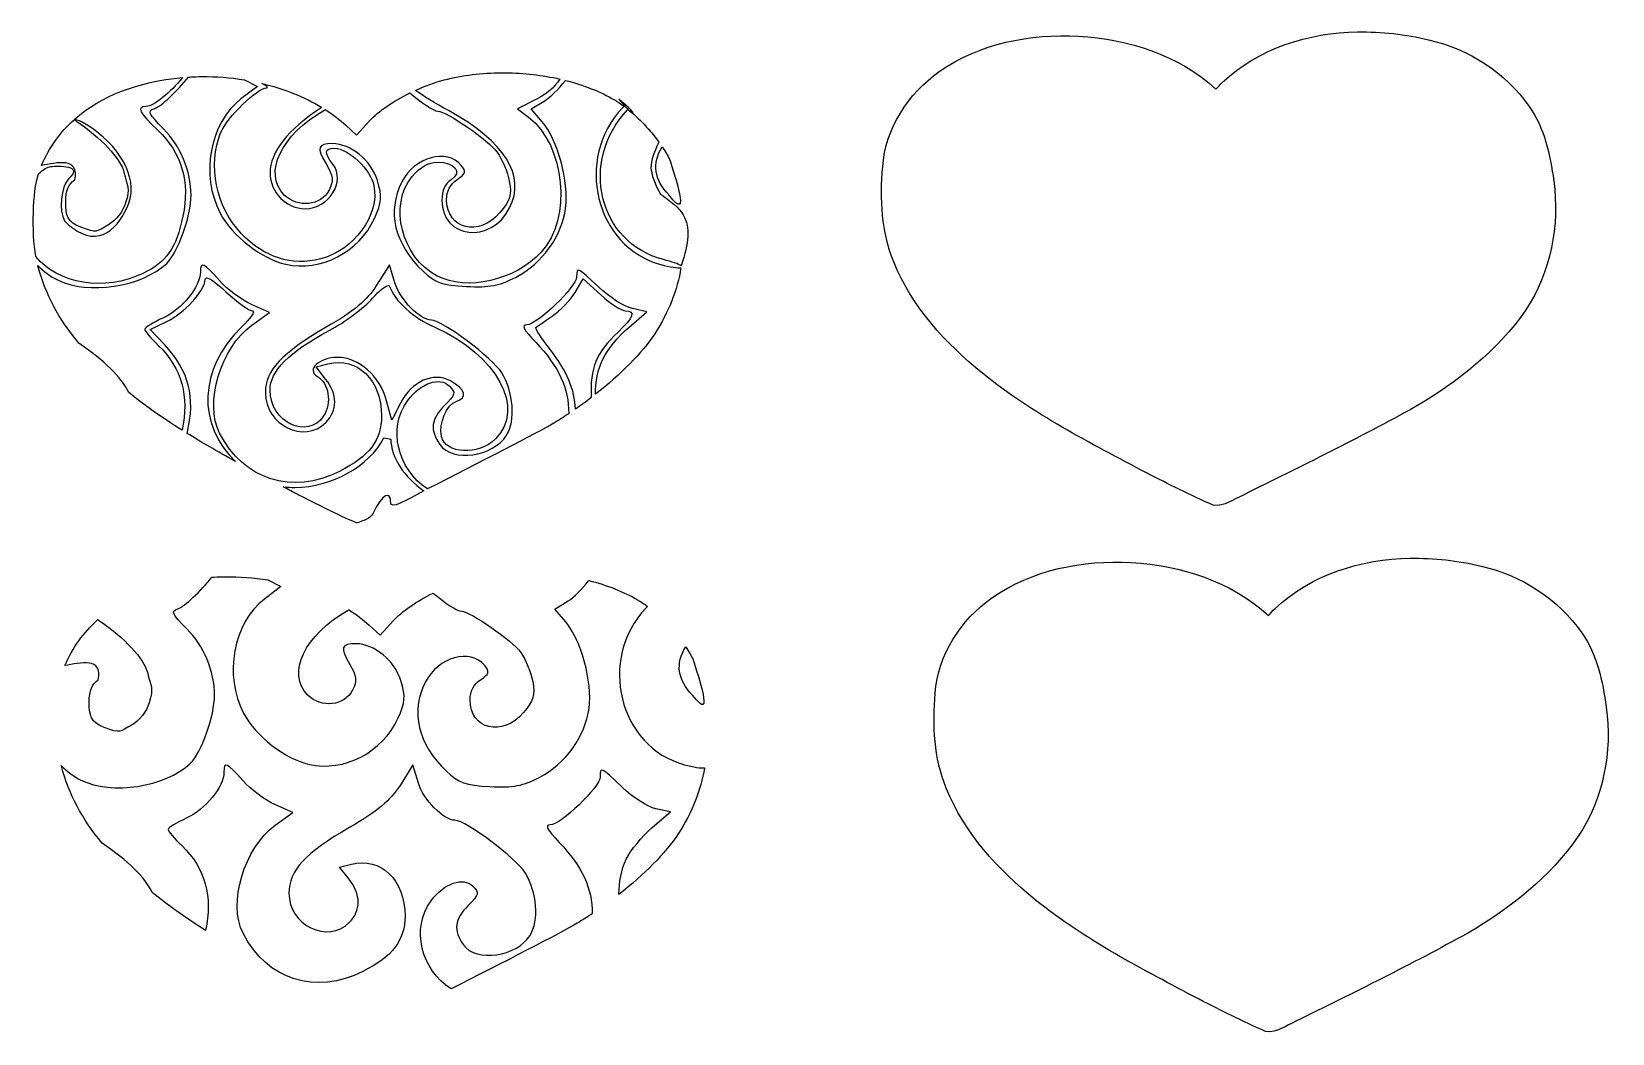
# Model space of a CAD drawing. Header units: centimetres. Extents: x -14.6 to 48.7, y -26.6 to 13.5.
import ezdxf

# ---------------------------------------------------------------- set-up
doc = ezdxf.new("R2010")
doc.units = ezdxf.units.CM
doc.header["$MEASUREMENT"] = 0
doc.layers.add('Layer 1', color=7, linetype='Continuous')

msp = doc.modelspace()

# ---------------------------------------------------------------- linework, layer by layer
at = {"layer": 'Layer 1', "color": 11}
for points in [[(38.51281, 13.46411), (36.55079, 13.44014), (34.53889, 12.80888), (33.09877, 11.44584), (33.09877, 11.44584), (33.00855, 11.35676), (32.92006, 11.26664), (32.83502, 11.17382), (32.83502, 11.17382), (31.34822, 12.53718), (29.32476, 13.18008), (27.33508, 13.29595), (27.33508, 13.29595), (25.39167, 13.40027), (23.36459, 13.00138), (21.75074, 11.8784), (21.75074, 11.8784), (20.51391, 10.99501), (19.58733, 9.60144), (19.48514, 8.05917), (19.48514, 8.05917), (19.37079, 6.78189), (19.43083, 5.45575), (19.92437, 4.2594), (19.92437, 4.2594), (20.64229, 2.45471), (22.00588, 0.99493), (23.49301, -0.21629), (23.49301, -0.21629), (25.49422, -1.82905), (27.79359, -3.00637), (30.06003, -4.19959), (30.06003, -4.19959), (30.93821, -4.64637), (31.81545, -5.10208), (32.72174, -5.48501), (32.72174, -5.48501), (33.1713, -5.56579), (33.54667, -5.24516), (33.93783, -5.0835), (33.93783, -5.0835), (36.2504, -3.93845), (38.57047, -2.79748), (40.82588, -1.54971), (40.82588, -1.54971), (42.52805, -0.55462), (44.12927, 0.69447), (45.25141, 2.3326), (45.25141, 2.3326), (46.25604, 3.83531), (46.61784, 5.71493), (46.37432, 7.50004), (46.37432, 7.50004), (46.22462, 8.53865), (46.00798, 9.61153), (45.39019, 10.48326), (45.39019, 10.48326), (44.43957, 11.82647), (42.97317, 12.79282), (41.36107, 13.1468), (41.36107, 13.1468), (40.43098, 13.38025), (39.47152, 13.47593), (38.51281, 13.46411)], [(40.61834, -7.61684), (38.65632, -7.64082), (36.64442, -8.27207), (35.20431, -9.63511), (35.20431, -9.63511), (35.11408, -9.72419), (35.02559, -9.81431), (34.94055, -9.90714), (34.94055, -9.90714), (33.45376, -8.54377), (31.43029, -7.90088), (29.44061, -7.785), (29.44061, -7.785), (27.4972, -7.68068), (25.47012, -8.07958), (23.85628, -9.20256), (23.85628, -9.20256), (22.61944, -10.08595), (21.69287, -11.47951), (21.59067, -13.02178), (21.59067, -13.02178), (21.47632, -14.29907), (21.53636, -15.6252), (22.0299, -16.82156), (22.0299, -16.82156), (22.74783, -18.62624), (24.11142, -20.08603), (25.59854, -21.29724), (25.59854, -21.29724), (27.59975, -22.91001), (29.89912, -24.08732), (32.16556, -25.28054), (32.16556, -25.28054), (33.04374, -25.72732), (33.92099, -26.18303), (34.82728, -26.56597), (34.82728, -26.56597), (35.27683, -26.64674), (35.6522, -26.32611), (36.04337, -26.16445), (36.04337, -26.16445), (38.35593, -25.0194), (40.676, -23.87843), (42.93142, -22.63067), (42.93142, -22.63067), (44.63358, -21.63557), (46.23481, -20.38648), (47.35695, -18.74835), (47.35695, -18.74835), (48.36157, -17.24564), (48.72338, -15.36602), (48.47985, -13.58091), (48.47985, -13.58091), (48.33016, -12.5423), (48.11352, -11.46942), (47.49572, -10.5977), (47.49572, -10.5977), (46.5451, -9.25449), (45.0787, -8.28813), (43.4666, -7.93415), (43.4666, -7.93415), (42.53652, -7.7007), (41.57705, -7.60502), (40.61834, -7.61684)]]:
    msp.add_open_spline(points, degree=3, knots=[0, 0, 0, 0, 0.05882353, 0.05882353, 0.05882353, 0.05882353, 0.11764706, 0.11764706, 0.11764706, 0.11764706, 0.17647059, 0.17647059, 0.17647059, 0.17647059, 0.23529412, 0.23529412, 0.23529412, 0.23529412, 0.29411765, 0.29411765, 0.29411765, 0.29411765, 0.35294118, 0.35294118, 0.35294118, 0.35294118, 0.41176471, 0.41176471, 0.41176471, 0.41176471, 0.47058824, 0.47058824, 0.47058824, 0.47058824, 0.52941176, 0.52941176, 0.52941176, 0.52941176, 0.58823529, 0.58823529, 0.58823529, 0.58823529, 0.64705882, 0.64705882, 0.64705882, 0.64705882, 0.70588235, 0.70588235, 0.70588235, 0.70588235, 0.76470588, 0.76470588, 0.76470588, 0.76470588, 0.82352941, 0.82352941, 0.82352941, 0.82352941, 0.88235294, 0.88235294, 0.88235294, 0.88235294, 1, 1, 1, 1], dxfattribs=at)
at = {"layer": 'Layer 1', "color": 1}
for points, knots in [([(-8.5794, 11.63578), (-10.37409, 11.47553), (-11.8483, 10.89668), (-12.89625, 9.96477), (-12.89625, 9.96477), (-12.86787, 9.96568), (-12.76239, 9.92513), (-12.59032, 9.84406), (-12.59032, 9.84406), (-11.36273, 9.16142), (-10.43165, 7.94345), (-10.66382, 6.79473), (-10.66382, 6.79473), (-10.95047, 5.81444), (-11.77425, 4.83343), (-12.78793, 5.49001), (-12.78793, 5.49001), (-12.9965, 5.59907), (-13.22122, 5.7923), (-13.29643, 5.90342), (-13.29643, 5.90342), (-13.54433, 6.26969), (-13.44443, 7.28256), (-13.12941, 7.59758), (-13.12941, 7.59758), (-12.51155, 8.13804), (-13.54543, 8.10264), (-13.84461, 8.07465), (-13.84461, 8.07465), (-13.96881, 8.06881), (-14.16741, 7.9478), (-14.34815, 7.77948), (-14.34815, 7.77948), (-14.57894, 7.02838), (-14.61929, 5.47107), (-14.4515, 4.46888), (-14.4515, 4.46888), (-13.59027, 3.36999), (-11.68169, 3.05228), (-10.16277, 3.78758), (-10.16277, 3.78758), (-9.20735, 4.25009), (-8.82653, 4.79612), (-8.55543, 6.08863), (-8.55543, 6.08863), (-8.2683, 7.45748), (-8.61349, 8.63696), (-9.5625, 9.52986), (-9.5625, 9.52986), (-10.30941, 10.23262), (-10.43242, 10.47906), (-10.03792, 10.47906), (-10.03792, 10.47906), (-9.7234, 10.47906), (-9.05324, 11.04253), (-8.5794, 11.63578)], [0, 0, 0, 0, 0.06666667, 0.06666667, 0.06666667, 0.06666667, 0.13333333, 0.13333333, 0.13333333, 0.13333333, 0.2, 0.2, 0.2, 0.2, 0.26666667, 0.26666667, 0.26666667, 0.26666667, 0.33333333, 0.33333333, 0.33333333, 0.33333333, 0.4, 0.4, 0.4, 0.4, 0.46666667, 0.46666667, 0.46666667, 0.46666667, 0.53333333, 0.53333333, 0.53333333, 0.53333333, 0.6, 0.6, 0.6, 0.6, 0.66666667, 0.66666667, 0.66666667, 0.66666667, 0.73333333, 0.73333333, 0.73333333, 0.73333333, 0.8, 0.8, 0.8, 0.8, 0.86666667, 0.86666667, 0.86666667, 0.86666667, 1, 1, 1, 1]), ([(-7.80467, 11.6763), (-7.9518, 11.67455), (-8.09874, 11.66927), (-8.24537, 11.66059), (-8.24537, 11.66059), (-8.27641, 11.65875), (-8.30711, 11.65688), (-8.33797, 11.6548), (-8.33797, 11.6548), (-8.78362, 11.10252), (-9.41834, 10.48061), (-9.70719, 10.38893), (-9.70719, 10.38893), (-9.9877, 10.2999), (-9.9336, 10.18209), (-9.33843, 9.58691), (-9.33843, 9.58691), (-8.65451, 8.903), (-8.23091, 7.88821), (-8.22883, 6.93033), (-8.22883, 6.93033), (-8.22705, 6.10845), (-8.76015, 4.61185), (-9.20365, 4.1952), (-9.20365, 4.1952), (-10.215, 3.24509), (-12.35051, 2.92121), (-13.58664, 3.53044), (-13.58664, 3.53044), (-13.85586, 3.66312), (-14.13834, 3.87769), (-14.3746, 4.10756), (-14.3746, 4.10756), (-14.37252, 4.09975), (-14.37094, 4.09126), (-14.36882, 4.08358), (-14.36882, 4.08358), (-14.05784, 2.95798), (-13.54634, 1.98396), (-12.73088, 0.99953), (-12.73088, 0.99953), (-11.68955, 0.28964), (-11.04699, -0.33454), (-10.72253, -0.97244), (-10.72253, -0.97244), (-10.11171, -1.47507), (-9.43059, -1.96231), (-8.59181, -2.48883), (-8.59181, -2.48883), (-8.29226, -1.15008), (-8.6098, 0.01199), (-9.53356, 0.89701), (-9.53356, 0.89701), (-9.83884, 1.18949), (-10.08918, 1.48418), (-10.08918, 1.55185), (-10.08918, 1.55185), (-10.08918, 1.61952), (-9.75213, 1.82695), (-9.34091, 2.01239), (-9.34091, 2.01239), (-8.5985, 2.34717), (-7.8551, 3.26489), (-7.8551, 3.84711), (-7.8551, 3.84711), (-7.8551, 4.2863), (-7.72608, 4.22857), (-7.09277, 3.50729), (-7.09277, 3.50729), (-6.7821, 3.15345), (-6.20497, 2.7218), (-5.80954, 2.54734), (-5.80954, 2.54734), (-5.80954, 2.54734), (-5.09021, 2.22984), (-5.09021, 2.22984), (-5.09021, 2.22984), (-5.09021, 2.22984), (-5.79632, 1.71804), (-5.79632, 1.71804), (-5.79632, 1.71804), (-7.04227, 0.81548), (-7.70547, -1.40566), (-7.08781, -2.6079), (-7.08781, -2.6079), (-6.1277, -4.47669), (-4.17849, -5.09754), (-2.28397, -4.13752), (-2.28397, -4.13752), (-1.08463, -3.52977), (-0.59637, -2.88763), (-0.59725, -1.91915), (-0.59725, -1.91915), (-0.59857, -0.47189), (-1.56141, 0.46097), (-2.74617, 0.16361), (-2.74617, 0.16361), (-2.74617, 0.16361), (-3.21994, 0.04455), (-3.21994, 0.04455), (-3.21994, 0.04455), (-3.21994, 0.04455), (-2.83877, -0.43997), (-2.83877, -0.43997), (-2.83877, -0.43997), (-2.35608, -1.05361), (-2.35261, -1.70005), (-2.82968, -2.17712), (-2.82968, -2.17712), (-3.69786, -3.04531), (-5.24979, -2.28392), (-5.24979, -0.9898), (-5.24979, -0.9898), (-5.24979, -0.09183), (-4.60429, 0.60388), (-2.81314, 1.63701), (-2.81314, 1.63701), (-1.70262, 2.27756), (-1.18407, 2.70945), (-0.79817, 3.31794), (-0.79817, 3.31794), (-0.79817, 3.31794), (-0.27893, 4.13732), (-0.27893, 4.13732), (-0.27893, 4.13732), (-0.27893, 4.13732), (-0.06065, 3.40889), (-0.06065, 3.40889), (-0.06065, 3.40889), (0.13864, 2.74372), (0.9504, 1.9173), (1.40448, 1.9173), (1.40448, 1.9173), (1.83743, 1.9173), (3.85201, 0.40875), (4.22478, -0.1944), (4.22478, -0.1944), (4.69242, -0.95106), (4.78011, -2.10453), (4.41412, -2.69058), (4.41412, -2.69058), (3.87754, -3.54978), (2.24072, -3.78023), (1.741, -3.06678), (1.741, -3.06678), (1.32825, -2.4775), (1.38055, -2.04478), (1.932, -1.49334), (1.932, -1.49334), (2.36894, -1.0564), (2.38656, -0.98548), (2.12134, -0.72026), (2.12134, -0.72026), (1.73295, -0.33187), (0.97444, -0.59701), (0.4462, -1.30648), (0.4462, -1.30648), (-0.37269, -2.4063), (0.05484, -4.07522), (1.24656, -4.83618), (1.24656, -4.83618), (3.25533, -3.82534), (5.69773, -2.56454), (6.30093, -2.20523), (6.30093, -2.20523), (6.50284, -2.08496), (6.70413, -1.95888), (6.90286, -1.82738), (6.90286, -1.82738), (6.9029, -1.82434), (6.90282, -1.82132), (6.90286, -1.81828), (6.90286, -1.81828), (6.91485, -0.81645), (6.5043, 0.06948), (5.58077, 1.03343), (5.58077, 1.03343), (5.08821, 1.54754), (4.99417, 1.73127), (5.22523, 1.73127), (5.22523, 1.73127), (5.63882, 1.73127), (7.22118, 3.25516), (7.22118, 3.65363), (7.22118, 3.65363), (7.22118, 4.07536), (7.23871, 4.06738), (8.11084, 3.23774), (8.11084, 3.23774), (8.53147, 2.83761), (9.13719, 2.4522), (9.45691, 2.38198), (9.45691, 2.38198), (9.45691, 2.38198), (10.03817, 2.25465), (10.03817, 2.25465), (10.03817, 2.25465), (10.03817, 2.25465), (9.3056, 1.62709), (9.3056, 1.62709), (9.3056, 1.62709), (8.90229, 1.28187), (8.43559, 0.71112), (8.26877, 0.35957), (8.26877, 0.35957), (8.06593, -0.06787), (7.97208, -0.55379), (7.9769, -1.05016), (7.9769, -1.05016), (8.98291, -0.25893), (9.84706, 0.61291), (10.34905, 1.3716), (10.34905, 1.3716), (10.91516, 2.24742), (11.24964, 3.12746), (11.40077, 4.01992), (11.40077, 4.01992), (11.27463, 4.00101), (10.94866, 4.04972), (10.59875, 4.14394), (10.59875, 4.14394), (7.97605, 4.85016), (7.10825, 8.39262), (9.06004, 10.42531), (9.06004, 10.42531), (9.08072, 10.44686), (9.09894, 10.46621), (9.11791, 10.4865), (9.11791, 10.4865), (8.99015, 10.5822), (8.86347, 10.66766), (8.74088, 10.73951), (8.74088, 10.73951), (8.16349, 11.07791), (7.49048, 11.34065), (6.76808, 11.52333), (6.76808, 11.52333), (6.49893, 11.17659), (6.16957, 10.8456), (5.94209, 10.70726), (5.94209, 10.70726), (5.94209, 10.70726), (5.39969, 10.37736), (5.39969, 10.37736), (5.39969, 10.37736), (5.39969, 10.37736), (5.84122, 9.86307), (5.84122, 9.86307), (5.84122, 9.86307), (6.46454, 9.13842), (6.9185, 7.45952), (6.77635, 6.40282), (6.77635, 6.40282), (6.62558, 5.28199), (5.84563, 4.19412), (4.80107, 3.64785), (4.80107, 3.64785), (4.12624, 3.29492), (3.73814, 3.22141), (2.80347, 3.26999), (2.80347, 3.26999), (1.8174, 3.32123), (1.55699, 3.41288), (1.06549, 3.88018), (1.06549, 3.88018), (-0.08563, 4.97464), (-0.39334, 6.27489), (0.21882, 7.45867), (0.21882, 7.45867), (0.73775, 8.46217), (2.01784, 8.81555), (2.59842, 8.116), (2.59842, 8.116), (2.8048, 7.86732), (2.77822, 7.78044), (2.42561, 7.54632), (2.42561, 7.54632), (2.15924, 7.36945), (2.00972, 7.08191), (2.00972, 6.7476), (2.00972, 6.7476), (2.00972, 5.55385), (3.31323, 5.23809), (4.14788, 6.23001), (4.14788, 6.23001), (4.56049, 6.72037), (4.62364, 6.9319), (4.52078, 7.48017), (4.52078, 7.48017), (4.45269, 7.8431), (4.23597, 8.36653), (4.03874, 8.64351), (4.03874, 8.64351), (3.70296, 9.11507), (2.00601, 10.29302), (1.66245, 10.29302), (1.66245, 10.29302), (1.48581, 10.29302), (0.98504, 10.63806), (0.53715, 11.01897), (0.53715, 11.01897), (-0.12492, 10.69182), (-0.72888, 10.28338), (-1.07598, 9.90359), (-1.07598, 9.90359), (-1.07598, 9.90359), (-1.59854, 9.33225), (-1.59854, 9.33225), (-1.59854, 9.33225), (-1.59854, 9.33225), (-2.02848, 9.72747), (-2.02848, 9.72747), (-2.02848, 9.72747), (-2.27326, 9.95262), (-2.54782, 10.16163), (-2.84704, 10.35255), (-2.84704, 10.35255), (-2.85554, 10.3477), (-2.86426, 10.34242), (-2.87267, 10.33767), (-2.87267, 10.33767), (-4.6228, 9.34996), (-5.36128, 7.7992), (-4.49407, 6.93199), (-4.49407, 6.93199), (-3.96166, 6.39957), (-3.01163, 6.50255), (-2.70234, 7.12629), (-2.70234, 7.12629), (-2.50889, 7.51644), (-2.52768, 7.68208), (-2.82224, 8.18132), (-2.82224, 8.18132), (-3.20474, 8.82961), (-3.15312, 8.991), (-2.56592, 8.98995), (-2.56592, 8.98995), (-1.83212, 8.98863), (-1.00186, 8.30734), (-0.76345, 7.51159), (-0.76345, 7.51159), (-0.5691, 6.86292), (-0.58588, 6.65483), (-0.88334, 5.9952), (-0.88334, 5.9952), (-1.49027, 4.64926), (-3.04529, 3.84312), (-4.4304, 4.15551), (-4.4304, 4.15551), (-5.41032, 4.37652), (-6.57512, 5.28434), (-7.06384, 6.20852), (-7.06384, 6.20852), (-7.86464, 7.72285), (-7.48194, 9.8244), (-6.23122, 10.77837), (-6.23122, 10.77837), (-6.23122, 10.77837), (-5.56977, 11.2819), (-5.56977, 11.2819), (-5.56977, 11.2819), (-5.56977, 11.2819), (-6.09149, 11.54483), (-6.09149, 11.54483), (-6.09149, 11.54483), (-6.65344, 11.6376), (-7.22993, 11.6831), (-7.80467, 11.6763)], [0, 0, 0, 0, 0.01075269, 0.01075269, 0.01075269, 0.01075269, 0.02150538, 0.02150538, 0.02150538, 0.02150538, 0.03225806, 0.03225806, 0.03225806, 0.03225806, 0.04301075, 0.04301075, 0.04301075, 0.04301075, 0.05376344, 0.05376344, 0.05376344, 0.05376344, 0.06451613, 0.06451613, 0.06451613, 0.06451613, 0.07526882, 0.07526882, 0.07526882, 0.07526882, 0.08602151, 0.08602151, 0.08602151, 0.08602151, 0.09677419, 0.09677419, 0.09677419, 0.09677419, 0.10752688, 0.10752688, 0.10752688, 0.10752688, 0.11827957, 0.11827957, 0.11827957, 0.11827957, 0.12903226, 0.12903226, 0.12903226, 0.12903226, 0.13978495, 0.13978495, 0.13978495, 0.13978495, 0.15053763, 0.15053763, 0.15053763, 0.15053763, 0.16129032, 0.16129032, 0.16129032, 0.16129032, 0.17204301, 0.17204301, 0.17204301, 0.17204301, 0.1827957, 0.1827957, 0.1827957, 0.1827957, 0.19354839, 0.19354839, 0.19354839, 0.19354839, 0.20430108, 0.20430108, 0.20430108, 0.20430108, 0.21505376, 0.21505376, 0.21505376, 0.21505376, 0.22580645, 0.22580645, 0.22580645, 0.22580645, 0.23655914, 0.23655914, 0.23655914, 0.23655914, 0.24731183, 0.24731183, 0.24731183, 0.24731183, 0.25806452, 0.25806452, 0.25806452, 0.25806452, 0.2688172, 0.2688172, 0.2688172, 0.2688172, 0.27956989, 0.27956989, 0.27956989, 0.27956989, 0.29032258, 0.29032258, 0.29032258, 0.29032258, 0.30107527, 0.30107527, 0.30107527, 0.30107527, 0.31182796, 0.31182796, 0.31182796, 0.31182796, 0.32258065, 0.32258065, 0.32258065, 0.32258065, 0.33333333, 0.33333333, 0.33333333, 0.33333333, 0.34408602, 0.34408602, 0.34408602, 0.34408602, 0.35483871, 0.35483871, 0.35483871, 0.35483871, 0.3655914, 0.3655914, 0.3655914, 0.3655914, 0.37634409, 0.37634409, 0.37634409, 0.37634409, 0.38709677, 0.38709677, 0.38709677, 0.38709677, 0.39784946, 0.39784946, 0.39784946, 0.39784946, 0.40860215, 0.40860215, 0.40860215, 0.40860215, 0.41935484, 0.41935484, 0.41935484, 0.41935484, 0.43010753, 0.43010753, 0.43010753, 0.43010753, 0.44086022, 0.44086022, 0.44086022, 0.44086022, 0.4516129, 0.4516129, 0.4516129, 0.4516129, 0.46236559, 0.46236559, 0.46236559, 0.46236559, 0.47311828, 0.47311828, 0.47311828, 0.47311828, 0.48387097, 0.48387097, 0.48387097, 0.48387097, 0.49462366, 0.49462366, 0.49462366, 0.49462366, 0.50537634, 0.50537634, 0.50537634, 0.50537634, 0.51612903, 0.51612903, 0.51612903, 0.51612903, 0.52688172, 0.52688172, 0.52688172, 0.52688172, 0.53763441, 0.53763441, 0.53763441, 0.53763441, 0.5483871, 0.5483871, 0.5483871, 0.5483871, 0.55913978, 0.55913978, 0.55913978, 0.55913978, 0.56989247, 0.56989247, 0.56989247, 0.56989247, 0.58064516, 0.58064516, 0.58064516, 0.58064516, 0.59139785, 0.59139785, 0.59139785, 0.59139785, 0.60215054, 0.60215054, 0.60215054, 0.60215054, 0.61290323, 0.61290323, 0.61290323, 0.61290323, 0.62365591, 0.62365591, 0.62365591, 0.62365591, 0.6344086, 0.6344086, 0.6344086, 0.6344086, 0.64516129, 0.64516129, 0.64516129, 0.64516129, 0.65591398, 0.65591398, 0.65591398, 0.65591398, 0.66666667, 0.66666667, 0.66666667, 0.66666667, 0.67741935, 0.67741935, 0.67741935, 0.67741935, 0.68817204, 0.68817204, 0.68817204, 0.68817204, 0.69892473, 0.69892473, 0.69892473, 0.69892473, 0.70967742, 0.70967742, 0.70967742, 0.70967742, 0.72043011, 0.72043011, 0.72043011, 0.72043011, 0.7311828, 0.7311828, 0.7311828, 0.7311828, 0.74193548, 0.74193548, 0.74193548, 0.74193548, 0.75268817, 0.75268817, 0.75268817, 0.75268817, 0.76344086, 0.76344086, 0.76344086, 0.76344086, 0.77419355, 0.77419355, 0.77419355, 0.77419355, 0.78494624, 0.78494624, 0.78494624, 0.78494624, 0.79569892, 0.79569892, 0.79569892, 0.79569892, 0.80645161, 0.80645161, 0.80645161, 0.80645161, 0.8172043, 0.8172043, 0.8172043, 0.8172043, 0.82795699, 0.82795699, 0.82795699, 0.82795699, 0.83870968, 0.83870968, 0.83870968, 0.83870968, 0.84946237, 0.84946237, 0.84946237, 0.84946237, 0.86021505, 0.86021505, 0.86021505, 0.86021505, 0.87096774, 0.87096774, 0.87096774, 0.87096774, 0.88172043, 0.88172043, 0.88172043, 0.88172043, 0.89247312, 0.89247312, 0.89247312, 0.89247312, 0.90322581, 0.90322581, 0.90322581, 0.90322581, 0.91397849, 0.91397849, 0.91397849, 0.91397849, 0.92473118, 0.92473118, 0.92473118, 0.92473118, 0.93548387, 0.93548387, 0.93548387, 0.93548387, 0.94623656, 0.94623656, 0.94623656, 0.94623656, 0.95698925, 0.95698925, 0.95698925, 0.95698925, 0.96774194, 0.96774194, 0.96774194, 0.96774194, 0.97849462, 0.97849462, 0.97849462, 0.97849462, 1, 1, 1, 1]), ([(-5.39944, 11.40427), (-5.20966, 11.29628), (-5.12432, 11.22626), (-5.19687, 11.22568), (-5.19687, 11.22568), (-5.58286, 11.22257), (-6.78127, 10.05099), (-7.04565, 9.41824), (-7.04565, 9.41824), (-7.57673, 8.14717), (-7.22874, 6.45536), (-6.21717, 5.39161), (-6.21717, 5.39161), (-5.30459, 4.43197), (-4.20387, 4.0779), (-3.04465, 4.37214), (-3.04465, 4.37214), (-1.70842, 4.71131), (-0.66823, 6.13675), (-0.90235, 7.30736), (-0.90235, 7.30736), (-1.031, 7.9506), (-1.92567, 8.80391), (-2.47166, 8.80391), (-2.47166, 8.80391), (-2.89666, 8.80391), (-2.9137, 8.65167), (-2.54359, 8.1623), (-2.54359, 8.1623), (-2.02208, 7.47272), (-2.70805, 6.38463), (-3.66394, 6.38463), (-3.66394, 6.38463), (-4.41626, 6.38463), (-5.06375, 7.04468), (-5.06375, 7.81173), (-5.06375, 7.81173), (-5.06375, 8.6558), (-4.36378, 9.54806), (-3.01323, 10.42779), (-3.01323, 10.42779), (-3.00622, 10.43236), (-2.99879, 10.43722), (-2.99173, 10.44185), (-2.99173, 10.44185), (-3.69398, 10.86566), (-4.51894, 11.19315), (-5.39944, 11.40427)], [0, 0, 0, 0, 0.07692308, 0.07692308, 0.07692308, 0.07692308, 0.15384615, 0.15384615, 0.15384615, 0.15384615, 0.23076923, 0.23076923, 0.23076923, 0.23076923, 0.30769231, 0.30769231, 0.30769231, 0.30769231, 0.38461538, 0.38461538, 0.38461538, 0.38461538, 0.46153846, 0.46153846, 0.46153846, 0.46153846, 0.53846154, 0.53846154, 0.53846154, 0.53846154, 0.61538462, 0.61538462, 0.61538462, 0.61538462, 0.69230769, 0.69230769, 0.69230769, 0.69230769, 0.76923077, 0.76923077, 0.76923077, 0.76923077, 0.84615385, 0.84615385, 0.84615385, 0.84615385, 1, 1, 1, 1]), ([(4.21155, 11.82678), (3.42806, 11.82174), (2.64654, 11.72852), (1.91381, 11.54152), (1.91381, 11.54152), (1.54236, 11.44673), (1.14506, 11.30047), (0.75956, 11.12398), (0.75956, 11.12398), (1.09037, 10.88366), (1.53035, 10.61871), (2.11472, 10.29798), (2.11472, 10.29798), (4.32971, 9.08232), (5.19734, 7.69069), (4.53649, 6.41274), (4.53649, 6.41274), (3.7813, 4.95236), (1.82286, 5.17678), (1.82286, 6.72363), (1.82286, 6.72363), (1.82286, 7.10561), (1.95042, 7.39186), (2.18583, 7.53887), (2.18583, 7.53887), (2.66488, 7.83804), (2.34493, 8.24581), (1.63103, 8.24581), (1.63103, 8.24581), (1.27994, 8.24581), (0.9557, 8.06018), (0.62975, 7.67282), (0.62975, 7.67282), (-0.32658, 6.53628), (0.20515, 4.42617), (1.63351, 3.68753), (1.63351, 3.68753), (2.83071, 3.06844), (4.74867, 3.50795), (5.8007, 4.64251), (5.8007, 4.64251), (7.04343, 5.98274), (6.76407, 8.93866), (5.28972, 10.05076), (5.28972, 10.05076), (5.28972, 10.05076), (4.84572, 10.38563), (4.84572, 10.38563), (4.84572, 10.38563), (4.84572, 10.38563), (5.61384, 10.77258), (5.61384, 10.77258), (5.61384, 10.77258), (6.02473, 10.97945), (6.29652, 11.20664), (6.54567, 11.57708), (6.54567, 11.57708), (5.84772, 11.7355), (5.10864, 11.82043), (4.36864, 11.82678), (4.36864, 11.82678), (4.31641, 11.82723), (4.26378, 11.82711), (4.21155, 11.82678)], [0, 0, 0, 0, 0.05882353, 0.05882353, 0.05882353, 0.05882353, 0.11764706, 0.11764706, 0.11764706, 0.11764706, 0.17647059, 0.17647059, 0.17647059, 0.17647059, 0.23529412, 0.23529412, 0.23529412, 0.23529412, 0.29411765, 0.29411765, 0.29411765, 0.29411765, 0.35294118, 0.35294118, 0.35294118, 0.35294118, 0.41176471, 0.41176471, 0.41176471, 0.41176471, 0.47058824, 0.47058824, 0.47058824, 0.47058824, 0.52941176, 0.52941176, 0.52941176, 0.52941176, 0.58823529, 0.58823529, 0.58823529, 0.58823529, 0.64705882, 0.64705882, 0.64705882, 0.64705882, 0.70588235, 0.70588235, 0.70588235, 0.70588235, 0.76470588, 0.76470588, 0.76470588, 0.76470588, 0.82352941, 0.82352941, 0.82352941, 0.82352941, 0.88235294, 0.88235294, 0.88235294, 0.88235294, 1, 1, 1, 1]), ([(9.27253, 10.36578), (9.27253, 10.36578), (9.25599, 10.34842), (9.25599, 10.34842), (9.25599, 10.34842), (7.31222, 8.26458), (8.09919, 5.00235), (10.70376, 4.34651), (10.70376, 4.34651), (11.04186, 4.26138), (11.31152, 4.16462), (11.41235, 4.09764), (11.41235, 4.09764), (11.70311, 5.02245), (11.78858, 5.62512), (11.49501, 6.13208), (11.49501, 6.13208), (11.32119, 6.43226), (10.9725, 6.6849), (10.56899, 6.98904), (10.56899, 6.98904), (10.36614, 7.32174), (10.19978, 7.78715), (10.1994, 8.02257), (10.1994, 8.02257), (10.19894, 8.30694), (10.32992, 8.7016), (10.51773, 9.05361), (10.51773, 9.05361), (10.17251, 9.52668), (9.72111, 10.00338), (9.27253, 10.36578)], [0, 0, 0, 0, 0.11111111, 0.11111111, 0.11111111, 0.11111111, 0.22222222, 0.22222222, 0.22222222, 0.22222222, 0.33333333, 0.33333333, 0.33333333, 0.33333333, 0.44444444, 0.44444444, 0.44444444, 0.44444444, 0.55555556, 0.55555556, 0.55555556, 0.55555556, 0.66666667, 0.66666667, 0.66666667, 0.66666667, 0.77777778, 0.77777778, 0.77777778, 0.77777778, 1, 1, 1, 1]), ([(-12.90369, 9.95733), (-13.47734, 9.44521), (-13.92274, 8.82706), (-14.22247, 8.11352), (-14.22247, 8.11352), (-13.61857, 8.22087), (-12.6898, 8.4681), (-12.89046, 7.53887), (-12.89046, 7.53887), (-13.13803, 7.38426), (-13.2526, 7.10448), (-13.2526, 6.65913), (-13.2526, 6.65913), (-13.2526, 6.12261), (-13.19444, 5.84021), (-12.6482, 5.63801), (-12.6482, 5.63801), (-11.96415, 5.38787), (-12.05809, 5.45547), (-11.53529, 5.74384), (-11.53529, 5.74384), (-11.23994, 5.90412), (-10.95592, 6.27116), (-10.85482, 6.6211), (-10.85482, 6.6211), (-10.64954, 7.22441), (-10.78719, 7.26729), (-10.92096, 7.84976), (-10.92096, 7.84976), (-11.0328, 8.35894), (-11.8753, 9.26721), (-12.80199, 9.87713), (-12.80199, 9.87713), (-12.86488, 9.91852), (-12.89813, 9.94509), (-12.90369, 9.95733)], [0, 0, 0, 0, 0.1, 0.1, 0.1, 0.1, 0.2, 0.2, 0.2, 0.2, 0.3, 0.3, 0.3, 0.3, 0.4, 0.4, 0.4, 0.4, 0.5, 0.5, 0.5, 0.5, 0.6, 0.6, 0.6, 0.6, 0.7, 0.7, 0.7, 0.7, 0.8, 0.8, 0.8, 0.8, 1, 1, 1, 1]), ([(10.95098, 8.34337), (10.87209, 8.51038), (10.76954, 8.68728), (10.64919, 8.86675), (10.64919, 8.86675), (10.23186, 8.20079), (10.32496, 7.53238), (10.92866, 6.92868), (10.92866, 6.92868), (11.83991, 5.71344), (11.11652, 7.7968), (10.95098, 8.34337)], [0, 0, 0, 0, 0.25, 0.25, 0.25, 0.25, 0.5, 0.5, 0.5, 0.5, 1, 1, 1, 1]), ([(-7.61781, 3.61395), (-7.65205, 3.61003), (-7.66907, 3.58447), (-7.66907, 3.53788), (-7.66907, 3.53788), (-7.66907, 3.10226), (-8.51484, 2.18683), (-9.23094, 1.84702), (-9.23094, 1.84702), (-9.23094, 1.84702), (-9.86594, 1.54523), (-9.86594, 1.54523), (-9.86594, 1.54523), (-9.86594, 1.54523), (-9.29874, 0.94), (-9.29874, 0.94), (-9.29874, 0.94), (-8.31268, -0.11116), (-8.04039, -1.14123), (-8.38923, -2.61368), (-8.38923, -2.61368), (-7.82042, -2.96461), (-7.18079, -3.33502), (-6.44537, -3.73982), (-6.44537, -3.73982), (-7.9943, -2.27212), (-7.939, -0.04102), (-6.21138, 1.63701), (-6.21138, 1.63701), (-5.84184, 1.99594), (-5.64342, 2.28938), (-5.77069, 2.28938), (-5.77069, 2.28938), (-5.89795, 2.28938), (-6.37726, 2.63581), (-6.83563, 3.05832), (-6.83563, 3.05832), (-7.22858, 3.42053), (-7.4877, 3.60765), (-7.6021, 3.61395), (-7.6021, 3.61395), (-7.60769, 3.61425), (-7.61292, 3.6145), (-7.61781, 3.61395)], [0, 0, 0, 0, 0.08333333, 0.08333333, 0.08333333, 0.08333333, 0.16666667, 0.16666667, 0.16666667, 0.16666667, 0.25, 0.25, 0.25, 0.25, 0.33333333, 0.33333333, 0.33333333, 0.33333333, 0.41666667, 0.41666667, 0.41666667, 0.41666667, 0.5, 0.5, 0.5, 0.5, 0.58333333, 0.58333333, 0.58333333, 0.58333333, 0.66666667, 0.66666667, 0.66666667, 0.66666667, 0.75, 0.75, 0.75, 0.75, 0.83333333, 0.83333333, 0.83333333, 0.83333333, 1, 1, 1, 1]), ([(-0.32192, 3.30802), (-0.42831, 3.31076), (-0.67895, 3.11329), (-0.95444, 2.79952), (-0.95444, 2.79952), (-1.28926, 2.41818), (-2.0727, 1.8347), (-2.6949, 1.50307), (-2.6949, 1.50307), (-4.30946, 0.64252), (-5.06375, -0.11717), (-5.06375, -0.88397), (-5.06375, -0.88397), (-5.06375, -2.15831), (-3.55359, -2.88604), (-2.91897, -1.9175), (-2.91897, -1.9175), (-2.58192, -1.4031), (-2.70989, -0.58794), (-3.16785, -0.33165), (-3.16785, -0.33165), (-3.63311, -0.07128), (-3.09914, 0.4282), (-2.35591, 0.4282), (-2.35591, 0.4282), (-1.51192, 0.4282), (-0.6583, -0.32665), (-0.39468, -1.30565), (-0.39468, -1.30565), (-0.39468, -1.30565), (-0.1855, -2.08121), (-0.1855, -2.08121), (-0.1855, -2.08121), (-0.1855, -2.08121), (0.15846, -1.41148), (0.15846, -1.41148), (0.15846, -1.41148), (0.61109, -0.52922), (1.48741, -0.13628), (2.15937, -0.51521), (2.15937, -0.51521), (2.77622, -0.86306), (2.86798, -1.18535), (2.39254, -1.33624), (2.39254, -1.33624), (2.01107, -1.45732), (1.69482, -2.20795), (1.80301, -2.73605), (1.80301, -2.73605), (1.94899, -3.4486), (3.29761, -3.51108), (3.97177, -2.83693), (3.97177, -2.83693), (5.18727, -1.62142), (4.02046, 0.53489), (1.55827, 1.62378), (1.55827, 1.62378), (0.6768, 2.01361), (-0.07998, 2.69547), (-0.27231, 3.27247), (-0.27231, 3.27247), (-0.27997, 3.29543), (-0.29737, 3.30739), (-0.32192, 3.30802)], [0, 0, 0, 0, 0.05882353, 0.05882353, 0.05882353, 0.05882353, 0.11764706, 0.11764706, 0.11764706, 0.11764706, 0.17647059, 0.17647059, 0.17647059, 0.17647059, 0.23529412, 0.23529412, 0.23529412, 0.23529412, 0.29411765, 0.29411765, 0.29411765, 0.29411765, 0.35294118, 0.35294118, 0.35294118, 0.35294118, 0.41176471, 0.41176471, 0.41176471, 0.41176471, 0.47058824, 0.47058824, 0.47058824, 0.47058824, 0.52941176, 0.52941176, 0.52941176, 0.52941176, 0.58823529, 0.58823529, 0.58823529, 0.58823529, 0.64705882, 0.64705882, 0.64705882, 0.64705882, 0.70588235, 0.70588235, 0.70588235, 0.70588235, 0.76470588, 0.76470588, 0.76470588, 0.76470588, 0.82352941, 0.82352941, 0.82352941, 0.82352941, 0.88235294, 0.88235294, 0.88235294, 0.88235294, 1, 1, 1, 1]), ([(7.47584, 3.57343), (7.47584, 3.57343), (7.15669, 3.03352), (7.15669, 3.03352), (7.15669, 3.03352), (6.98128, 2.73656), (6.56791, 2.30705), (6.23809, 2.07936), (6.23809, 2.07936), (5.90827, 1.85167), (5.61171, 1.64687), (5.57911, 1.62378), (5.57911, 1.62378), (5.54652, 1.60069), (5.81112, 1.20033), (6.16698, 0.73412), (6.16698, 0.73412), (6.82935, -0.13363), (7.14581, -0.86499), (7.17405, -1.64299), (7.17405, -1.64299), (7.38828, -1.49478), (7.59941, -1.34133), (7.80492, -1.18411), (7.80492, -1.18411), (7.75149, 0.01313), (8.0007, 0.60523), (8.87896, 1.44023), (8.87896, 1.44023), (9.51262, 2.04267), (9.59924, 2.28938), (9.17579, 2.28938), (9.17579, 2.28938), (9.02253, 2.28938), (8.57771, 2.57876), (8.18691, 2.93182), (8.18691, 2.93182), (8.18691, 2.93182), (7.47584, 3.57343), (7.47584, 3.57343)], [0, 0, 0, 0, 0.09090909, 0.09090909, 0.09090909, 0.09090909, 0.18181818, 0.18181818, 0.18181818, 0.18181818, 0.27272727, 0.27272727, 0.27272727, 0.27272727, 0.36363636, 0.36363636, 0.36363636, 0.36363636, 0.45454545, 0.45454545, 0.45454545, 0.45454545, 0.54545455, 0.54545455, 0.54545455, 0.54545455, 0.63636364, 0.63636364, 0.63636364, 0.63636364, 0.72727273, 0.72727273, 0.72727273, 0.72727273, 0.81818182, 0.81818182, 0.81818182, 0.81818182, 1, 1, 1, 1]), ([(-0.50052, -2.79559), (-1.09524, -3.93583), (-2.59941, -4.77287), (-4.06578, -4.77913), (-4.06578, -4.77913), (-4.24081, -4.77988), (-4.39308, -4.77395), (-4.53293, -4.76012), (-4.53293, -4.76012), (-4.33645, -4.8625), (-4.13952, -4.96562), (-3.93183, -5.07266), (-3.93183, -5.07266), (-2.72954, -5.69231), (-1.66994, -6.19952), (-1.57704, -6.20044), (-1.57704, -6.20044), (-1.34332, -6.10118), (-1.04899, -6.05485), (-0.93377, -5.81597), (-0.93377, -5.81597), (-0.55043, -5.02695), (-0.22436, -4.85977), (-0.22436, -5.45217), (-0.22436, -5.45217), (-0.11712, -5.65439), (0.84275, -5.03893), (1.09856, -4.9106), (1.09856, -4.9106), (0.31276, -4.38095), (-0.22376, -3.56466), (-0.22518, -2.84768), (-0.22518, -2.84768), (-0.22518, -2.84768), (-0.50052, -2.79559), (-0.50052, -2.79559)], [0, 0, 0, 0, 0.1, 0.1, 0.1, 0.1, 0.2, 0.2, 0.2, 0.2, 0.3, 0.3, 0.3, 0.3, 0.4, 0.4, 0.4, 0.4, 0.5, 0.5, 0.5, 0.5, 0.6, 0.6, 0.6, 0.6, 0.7, 0.7, 0.7, 0.7, 0.8, 0.8, 0.8, 0.8, 1, 1, 1, 1]), ([(-6.86421, -8.35479), (-7.01134, -8.35653), (-7.15828, -8.36182), (-7.30491, -8.3705), (-7.30491, -8.3705), (-7.33595, -8.37234), (-7.36665, -8.37421), (-7.39751, -8.37629), (-7.39751, -8.37629), (-7.84316, -8.92857), (-8.47788, -9.55048), (-8.76673, -9.64216), (-8.76673, -9.64216), (-9.04725, -9.73119), (-8.99314, -9.849), (-8.39797, -10.44417), (-8.39797, -10.44417), (-7.71406, -11.12809), (-7.29045, -12.14288), (-7.28837, -13.10076), (-7.28837, -13.10076), (-7.28659, -13.92264), (-7.8197, -15.41924), (-8.2632, -15.83589), (-8.2632, -15.83589), (-9.27454, -16.786), (-11.41006, -17.10988), (-12.64619, -16.50065), (-12.64619, -16.50065), (-12.9154, -16.36797), (-13.19789, -16.1534), (-13.43415, -15.92353), (-13.43415, -15.92353), (-13.43206, -15.93134), (-13.43048, -15.93983), (-13.42836, -15.94751), (-13.42836, -15.94751), (-13.11738, -17.07311), (-12.60589, -18.04713), (-11.79043, -19.03156), (-11.79043, -19.03156), (-10.74909, -19.74145), (-10.10654, -20.36562), (-9.78207, -21.00353), (-9.78207, -21.00353), (-9.17126, -21.50616), (-8.49013, -21.9934), (-7.65135, -22.51992), (-7.65135, -22.51992), (-7.35181, -21.18117), (-7.66935, -20.01909), (-8.5931, -19.13408), (-8.5931, -19.13408), (-8.89839, -18.8416), (-9.14872, -18.54691), (-9.14872, -18.47924), (-9.14872, -18.47924), (-9.14872, -18.41157), (-8.81167, -18.20414), (-8.40045, -18.0187), (-8.40045, -18.0187), (-7.65805, -17.68392), (-6.91465, -16.7662), (-6.91465, -16.18398), (-6.91465, -16.18398), (-6.91465, -15.74479), (-6.78562, -15.80251), (-6.15232, -16.5238), (-6.15232, -16.5238), (-5.84164, -16.87764), (-5.26451, -17.30929), (-4.86909, -17.48375), (-4.86909, -17.48375), (-4.86909, -17.48375), (-4.14975, -17.80125), (-4.14975, -17.80125), (-4.14975, -17.80125), (-4.14975, -17.80125), (-4.85586, -18.31305), (-4.85586, -18.31305), (-4.85586, -18.31305), (-6.10181, -19.21561), (-6.76502, -21.43675), (-6.14736, -22.63899), (-6.14736, -22.63899), (-5.18724, -24.50778), (-3.23803, -25.12863), (-1.34352, -24.16861), (-1.34352, -24.16861), (-0.14418, -23.56086), (0.34408, -22.91872), (0.3432, -21.95024), (0.3432, -21.95024), (0.34189, -20.50298), (-0.62096, -19.57012), (-1.80571, -19.86748), (-1.80571, -19.86748), (-1.80571, -19.86748), (-2.27948, -19.98654), (-2.27948, -19.98654), (-2.27948, -19.98654), (-2.27948, -19.98654), (-1.89832, -20.47106), (-1.89832, -20.47106), (-1.89832, -20.47106), (-1.41562, -21.0847), (-1.41215, -21.73114), (-1.88922, -22.20821), (-1.88922, -22.20821), (-2.7574, -23.07639), (-4.30933, -22.31501), (-4.30933, -21.02089), (-4.30933, -21.02089), (-4.30933, -20.12292), (-3.66384, -19.42721), (-1.87268, -18.39408), (-1.87268, -18.39408), (-0.76217, -17.75353), (-0.24361, -17.32164), (0.14228, -16.71315), (0.14228, -16.71315), (0.14228, -16.71315), (0.66153, -15.89376), (0.66153, -15.89376), (0.66153, -15.89376), (0.66153, -15.89376), (0.87981, -16.6222), (0.87981, -16.6222), (0.87981, -16.6222), (1.0791, -17.28737), (1.89085, -18.11379), (2.34494, -18.11379), (2.34494, -18.11379), (2.77788, -18.11379), (4.79247, -19.62234), (5.16523, -20.22549), (5.16523, -20.22549), (5.63287, -20.98215), (5.72057, -22.13562), (5.35458, -22.72167), (5.35458, -22.72167), (4.818, -23.58087), (3.18117, -23.81132), (2.68146, -23.09787), (2.68146, -23.09787), (2.2687, -22.50859), (2.32101, -22.07587), (2.87245, -21.52443), (2.87245, -21.52443), (3.30939, -21.08749), (3.32701, -21.01657), (3.0618, -20.75135), (3.0618, -20.75135), (2.6734, -20.36296), (1.9149, -20.6281), (1.38665, -21.33757), (1.38665, -21.33757), (0.56776, -22.43739), (0.9953, -24.10631), (2.18702, -24.86727), (2.18702, -24.86727), (4.19578, -23.85643), (6.63819, -22.59562), (7.24138, -22.23632), (7.24138, -22.23632), (7.4433, -22.11605), (7.64459, -21.98997), (7.84331, -21.85846), (7.84331, -21.85846), (7.84336, -21.85542), (7.84328, -21.85241), (7.84331, -21.84937), (7.84331, -21.84937), (7.85531, -20.84754), (7.44476, -19.96161), (6.52122, -18.99766), (6.52122, -18.99766), (6.02867, -18.48355), (5.93463, -18.29982), (6.16569, -18.29982), (6.16569, -18.29982), (6.57928, -18.29982), (8.16164, -16.77592), (8.16164, -16.37746), (8.16164, -16.37746), (8.16164, -15.95573), (8.17917, -15.96371), (9.0513, -16.79335), (9.0513, -16.79335), (9.47193, -17.19348), (10.07765, -17.57889), (10.39737, -17.64911), (10.39737, -17.64911), (10.39737, -17.64911), (10.97862, -17.77644), (10.97862, -17.77644), (10.97862, -17.77644), (10.97862, -17.77644), (10.24606, -18.404), (10.24606, -18.404), (10.24606, -18.404), (9.84275, -18.74922), (9.37604, -19.31997), (9.20922, -19.67152), (9.20922, -19.67152), (9.00639, -20.09896), (8.91253, -20.58488), (8.91736, -21.08125), (8.91736, -21.08125), (9.92337, -20.29002), (10.78752, -19.41818), (11.28951, -18.65949), (11.28951, -18.65949), (11.85562, -17.78366), (12.1901, -16.90363), (12.34123, -16.01117), (12.34123, -16.01117), (12.21509, -16.03007), (11.88912, -15.98137), (11.53921, -15.88715), (11.53921, -15.88715), (8.91651, -15.18093), (8.04871, -11.63847), (10.00049, -9.60578), (10.00049, -9.60578), (10.02118, -9.58423), (10.03939, -9.56488), (10.05837, -9.54459), (10.05837, -9.54459), (9.9306, -9.44888), (9.80393, -9.36343), (9.68134, -9.29158), (9.68134, -9.29158), (9.10394, -8.95318), (8.43094, -8.69044), (7.70854, -8.50776), (7.70854, -8.50776), (7.43939, -8.8545), (7.11002, -9.18549), (6.88254, -9.32383), (6.88254, -9.32383), (6.88254, -9.32383), (6.34015, -9.65373), (6.34015, -9.65373), (6.34015, -9.65373), (6.34015, -9.65373), (6.78167, -10.16802), (6.78167, -10.16802), (6.78167, -10.16802), (7.40499, -10.89267), (7.85895, -12.57157), (7.71681, -13.62827), (7.71681, -13.62827), (7.56604, -14.7491), (6.78608, -15.83697), (5.74153, -16.38324), (5.74153, -16.38324), (5.06669, -16.73617), (4.6786, -16.80968), (3.74392, -16.7611), (3.74392, -16.7611), (2.75786, -16.70986), (2.49744, -16.61821), (2.00594, -16.15091), (2.00594, -16.15091), (0.85482, -15.05645), (0.54712, -13.7562), (1.15928, -12.57242), (1.15928, -12.57242), (1.67821, -11.56892), (2.9583, -11.21554), (3.53887, -11.91509), (3.53887, -11.91509), (3.74525, -12.16377), (3.71867, -12.25065), (3.36607, -12.48477), (3.36607, -12.48477), (3.0997, -12.66164), (2.95017, -12.94918), (2.95017, -13.28349), (2.95017, -13.28349), (2.95017, -14.47724), (4.25369, -14.793), (5.08834, -13.80108), (5.08834, -13.80108), (5.50095, -13.31072), (5.56409, -13.09919), (5.46124, -12.55092), (5.46124, -12.55092), (5.39315, -12.18799), (5.17642, -11.66456), (4.9792, -11.38758), (4.9792, -11.38758), (4.64342, -10.91602), (2.94647, -9.73807), (2.60291, -9.73807), (2.60291, -9.73807), (2.42626, -9.73807), (1.92549, -9.39303), (1.4776, -9.01212), (1.4776, -9.01212), (0.81553, -9.33927), (0.21158, -9.74771), (-0.13553, -10.1275), (-0.13553, -10.1275), (-0.13553, -10.1275), (-0.65808, -10.69884), (-0.65808, -10.69884), (-0.65808, -10.69884), (-0.65808, -10.69884), (-1.08803, -10.30362), (-1.08803, -10.30362), (-1.08803, -10.30362), (-1.33281, -10.07847), (-1.60736, -9.86945), (-1.90658, -9.67854), (-1.90658, -9.67854), (-1.91508, -9.68339), (-1.9238, -9.68867), (-1.93221, -9.69342), (-1.93221, -9.69342), (-3.68234, -10.68113), (-4.42082, -12.23189), (-3.55362, -13.0991), (-3.55362, -13.0991), (-3.0212, -13.63152), (-2.07117, -13.52854), (-1.76189, -12.9048), (-1.76189, -12.9048), (-1.56844, -12.51465), (-1.58722, -12.34901), (-1.88178, -11.84977), (-1.88178, -11.84977), (-2.26428, -11.20148), (-2.21266, -11.04009), (-1.62546, -11.04114), (-1.62546, -11.04114), (-0.89166, -11.04246), (-0.0614, -11.72375), (0.17701, -12.5195), (0.17701, -12.5195), (0.37136, -13.16817), (0.35458, -13.37626), (0.05712, -14.03589), (0.05712, -14.03589), (-0.54981, -15.38183), (-2.10483, -16.18797), (-3.48995, -15.87557), (-3.48995, -15.87557), (-4.46986, -15.65457), (-5.63466, -14.74675), (-6.12338, -13.82257), (-6.12338, -13.82257), (-6.92418, -12.30824), (-6.54148, -10.20669), (-5.29077, -9.25272), (-5.29077, -9.25272), (-5.29077, -9.25272), (-4.62931, -8.74919), (-4.62931, -8.74919), (-4.62931, -8.74919), (-4.62931, -8.74919), (-5.15104, -8.48626), (-5.15104, -8.48626), (-5.15104, -8.48626), (-5.71298, -8.39348), (-6.28948, -8.34799), (-6.86421, -8.35479)], [0, 0, 0, 0, 0.01075269, 0.01075269, 0.01075269, 0.01075269, 0.02150538, 0.02150538, 0.02150538, 0.02150538, 0.03225806, 0.03225806, 0.03225806, 0.03225806, 0.04301075, 0.04301075, 0.04301075, 0.04301075, 0.05376344, 0.05376344, 0.05376344, 0.05376344, 0.06451613, 0.06451613, 0.06451613, 0.06451613, 0.07526882, 0.07526882, 0.07526882, 0.07526882, 0.08602151, 0.08602151, 0.08602151, 0.08602151, 0.09677419, 0.09677419, 0.09677419, 0.09677419, 0.10752688, 0.10752688, 0.10752688, 0.10752688, 0.11827957, 0.11827957, 0.11827957, 0.11827957, 0.12903226, 0.12903226, 0.12903226, 0.12903226, 0.13978495, 0.13978495, 0.13978495, 0.13978495, 0.15053763, 0.15053763, 0.15053763, 0.15053763, 0.16129032, 0.16129032, 0.16129032, 0.16129032, 0.17204301, 0.17204301, 0.17204301, 0.17204301, 0.1827957, 0.1827957, 0.1827957, 0.1827957, 0.19354839, 0.19354839, 0.19354839, 0.19354839, 0.20430108, 0.20430108, 0.20430108, 0.20430108, 0.21505376, 0.21505376, 0.21505376, 0.21505376, 0.22580645, 0.22580645, 0.22580645, 0.22580645, 0.23655914, 0.23655914, 0.23655914, 0.23655914, 0.24731183, 0.24731183, 0.24731183, 0.24731183, 0.25806452, 0.25806452, 0.25806452, 0.25806452, 0.2688172, 0.2688172, 0.2688172, 0.2688172, 0.27956989, 0.27956989, 0.27956989, 0.27956989, 0.29032258, 0.29032258, 0.29032258, 0.29032258, 0.30107527, 0.30107527, 0.30107527, 0.30107527, 0.31182796, 0.31182796, 0.31182796, 0.31182796, 0.32258065, 0.32258065, 0.32258065, 0.32258065, 0.33333333, 0.33333333, 0.33333333, 0.33333333, 0.34408602, 0.34408602, 0.34408602, 0.34408602, 0.35483871, 0.35483871, 0.35483871, 0.35483871, 0.3655914, 0.3655914, 0.3655914, 0.3655914, 0.37634409, 0.37634409, 0.37634409, 0.37634409, 0.38709677, 0.38709677, 0.38709677, 0.38709677, 0.39784946, 0.39784946, 0.39784946, 0.39784946, 0.40860215, 0.40860215, 0.40860215, 0.40860215, 0.41935484, 0.41935484, 0.41935484, 0.41935484, 0.43010753, 0.43010753, 0.43010753, 0.43010753, 0.44086022, 0.44086022, 0.44086022, 0.44086022, 0.4516129, 0.4516129, 0.4516129, 0.4516129, 0.46236559, 0.46236559, 0.46236559, 0.46236559, 0.47311828, 0.47311828, 0.47311828, 0.47311828, 0.48387097, 0.48387097, 0.48387097, 0.48387097, 0.49462366, 0.49462366, 0.49462366, 0.49462366, 0.50537634, 0.50537634, 0.50537634, 0.50537634, 0.51612903, 0.51612903, 0.51612903, 0.51612903, 0.52688172, 0.52688172, 0.52688172, 0.52688172, 0.53763441, 0.53763441, 0.53763441, 0.53763441, 0.5483871, 0.5483871, 0.5483871, 0.5483871, 0.55913978, 0.55913978, 0.55913978, 0.55913978, 0.56989247, 0.56989247, 0.56989247, 0.56989247, 0.58064516, 0.58064516, 0.58064516, 0.58064516, 0.59139785, 0.59139785, 0.59139785, 0.59139785, 0.60215054, 0.60215054, 0.60215054, 0.60215054, 0.61290323, 0.61290323, 0.61290323, 0.61290323, 0.62365591, 0.62365591, 0.62365591, 0.62365591, 0.6344086, 0.6344086, 0.6344086, 0.6344086, 0.64516129, 0.64516129, 0.64516129, 0.64516129, 0.65591398, 0.65591398, 0.65591398, 0.65591398, 0.66666667, 0.66666667, 0.66666667, 0.66666667, 0.67741935, 0.67741935, 0.67741935, 0.67741935, 0.68817204, 0.68817204, 0.68817204, 0.68817204, 0.69892473, 0.69892473, 0.69892473, 0.69892473, 0.70967742, 0.70967742, 0.70967742, 0.70967742, 0.72043011, 0.72043011, 0.72043011, 0.72043011, 0.7311828, 0.7311828, 0.7311828, 0.7311828, 0.74193548, 0.74193548, 0.74193548, 0.74193548, 0.75268817, 0.75268817, 0.75268817, 0.75268817, 0.76344086, 0.76344086, 0.76344086, 0.76344086, 0.77419355, 0.77419355, 0.77419355, 0.77419355, 0.78494624, 0.78494624, 0.78494624, 0.78494624, 0.79569892, 0.79569892, 0.79569892, 0.79569892, 0.80645161, 0.80645161, 0.80645161, 0.80645161, 0.8172043, 0.8172043, 0.8172043, 0.8172043, 0.82795699, 0.82795699, 0.82795699, 0.82795699, 0.83870968, 0.83870968, 0.83870968, 0.83870968, 0.84946237, 0.84946237, 0.84946237, 0.84946237, 0.86021505, 0.86021505, 0.86021505, 0.86021505, 0.87096774, 0.87096774, 0.87096774, 0.87096774, 0.88172043, 0.88172043, 0.88172043, 0.88172043, 0.89247312, 0.89247312, 0.89247312, 0.89247312, 0.90322581, 0.90322581, 0.90322581, 0.90322581, 0.91397849, 0.91397849, 0.91397849, 0.91397849, 0.92473118, 0.92473118, 0.92473118, 0.92473118, 0.93548387, 0.93548387, 0.93548387, 0.93548387, 0.94623656, 0.94623656, 0.94623656, 0.94623656, 0.95698925, 0.95698925, 0.95698925, 0.95698925, 0.96774194, 0.96774194, 0.96774194, 0.96774194, 0.97849462, 0.97849462, 0.97849462, 0.97849462, 1, 1, 1, 1]), ([(-11.96323, -10.07376), (-12.53688, -10.58588), (-12.98228, -11.20403), (-13.28201, -11.91757), (-13.28201, -11.91757), (-12.67811, -11.81022), (-11.74934, -11.56299), (-11.95, -12.49221), (-11.95, -12.49221), (-12.19758, -12.64683), (-12.31215, -12.92661), (-12.31215, -13.37195), (-12.31215, -13.37195), (-12.31215, -13.90848), (-12.25398, -14.19087), (-11.70774, -14.39308), (-11.70774, -14.39308), (-11.0237, -14.64322), (-11.11764, -14.57562), (-10.59484, -14.28725), (-10.59484, -14.28725), (-10.29949, -14.12697), (-10.01547, -13.75993), (-9.91436, -13.40999), (-9.91436, -13.40999), (-9.70908, -12.80668), (-9.84673, -12.7638), (-9.98051, -12.18133), (-9.98051, -12.18133), (-10.09234, -11.67215), (-10.93485, -10.76388), (-11.86153, -10.15396), (-11.86153, -10.15396), (-11.92442, -10.11257), (-11.95768, -10.086), (-11.96323, -10.07376)], [0, 0, 0, 0, 0.1, 0.1, 0.1, 0.1, 0.2, 0.2, 0.2, 0.2, 0.3, 0.3, 0.3, 0.3, 0.4, 0.4, 0.4, 0.4, 0.5, 0.5, 0.5, 0.5, 0.6, 0.6, 0.6, 0.6, 0.7, 0.7, 0.7, 0.7, 0.8, 0.8, 0.8, 0.8, 1, 1, 1, 1]), ([(11.89144, -11.68772), (11.81255, -11.52071), (11.71, -11.34381), (11.58965, -11.16434), (11.58965, -11.16434), (11.17232, -11.8303), (11.26542, -12.49871), (11.86911, -13.10241), (11.86911, -13.10241), (12.78037, -14.31764), (12.05697, -12.23429), (11.89144, -11.68772)], [0, 0, 0, 0, 0.25, 0.25, 0.25, 0.25, 0.5, 0.5, 0.5, 0.5, 1, 1, 1, 1])]:
    msp.add_open_spline(points, degree=3, knots=knots, dxfattribs=at)
at = {"layer": 'Layer 1'}
msp.add_open_spline([(8.91067, 10.77598), (8.91067, 10.77598), (9.19014, 10.52959), (9.19014, 10.52959), (9.19014, 10.52959), (9.34392, 10.39402), (9.4696, 10.26834), (9.4696, 10.25012), (9.4696, 10.25012), (9.4696, 10.17038), (9.38744, 10.23519), (9.15706, 10.49652), (9.15706, 10.49652), (9.15706, 10.49652), (8.91067, 10.77598), (8.91067, 10.77598)], degree=3, knots=[0, 0, 0, 0, 0.2, 0.2, 0.2, 0.2, 0.4, 0.4, 0.4, 0.4, 0.6, 0.6, 0.6, 0.6, 1, 1, 1, 1], dxfattribs=at)

doc.saveas('drawing.dxf')
